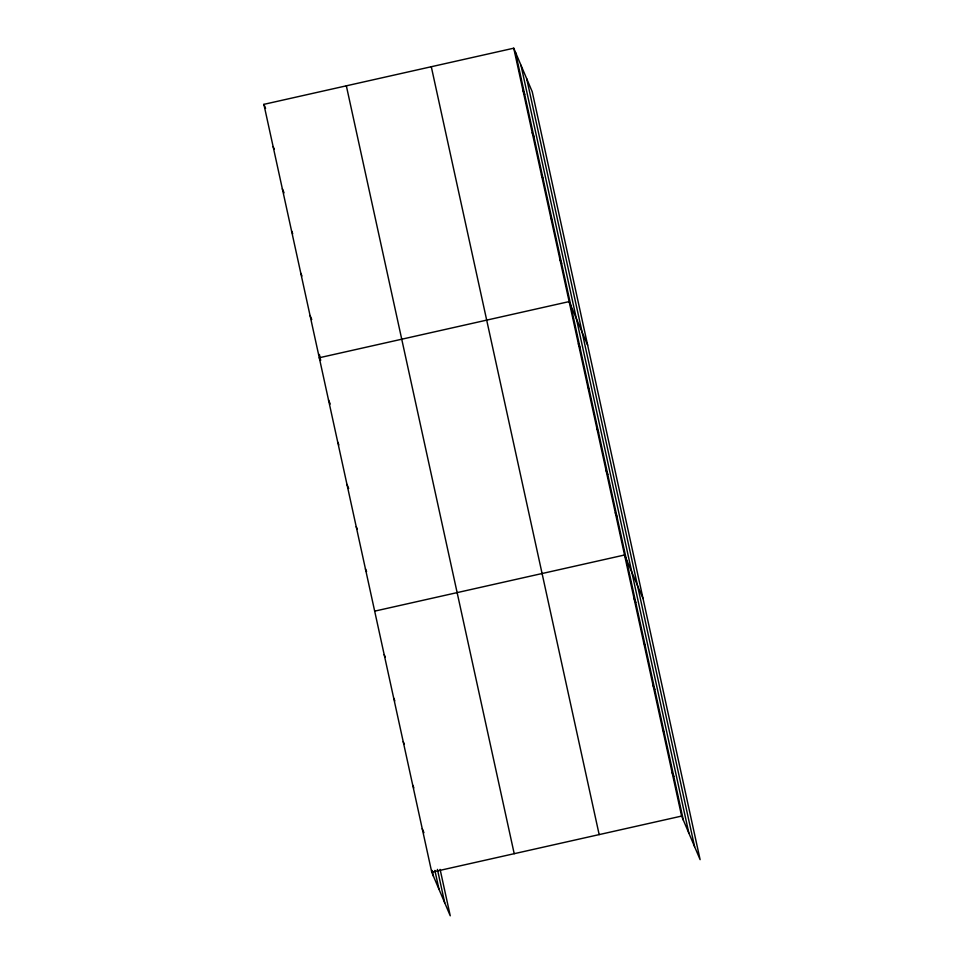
<?xml version="1.0" encoding="UTF-8"?>
<svg xmlns="http://www.w3.org/2000/svg" width="964" height="964" viewBox="0 0 964 964"><rect width="100%" height="100%" fill="white"/><g stroke="black" fill="none" stroke-linecap="round" stroke-linejoin="round"><path stroke-width="1.45" d="M440.102 869.383L450.248 915.8L431.752 872.215L263.883 104.353L513.752 48.2L532.249 91.785L700.117 859.647L681.62 816.074L513.752 48.2M374.683 611.14L624.539 554.999L643.036 598.572M431.752 872.215L681.62 816.074M522.982 90.435L524.693 94.448M532.212 132.671L533.923 136.683M541.443 174.894L543.154 178.918M550.685 217.129L552.384 221.154M559.915 259.364L561.614 263.389M587.642 345.172L569.146 301.599L319.277 357.752L320.422 360.428M578.376 343.835L580.087 347.847M587.606 386.058L589.317 390.083M596.849 428.293L598.548 432.318M606.079 470.528L607.778 474.541M615.309 512.764L617.02 516.776M634.059 598.511L635.758 602.524M643.566 642.024L645.278 646.037M653.086 685.537L654.785 689.549M662.593 729.049L664.304 733.062M672.113 772.562L673.812 776.574M263.883 104.353L265.582 108.366M273.113 146.588L274.258 149.263M282.344 188.823L284.055 192.836M291.586 231.047L292.719 233.734M300.816 273.282L301.949 275.957M310.047 315.517L311.758 319.53M328.507 399.976L330.218 404M337.749 442.211L338.882 444.898M346.98 484.446L348.679 488.471M356.21 526.681L357.343 529.357M365.44 568.917L366.585 571.592M384.19 654.652L385.323 657.34M393.698 698.165L394.842 700.852M403.217 741.678L404.35 744.365M412.725 785.19L413.869 787.877M422.244 828.703L423.943 832.727M526.706 78.723L694.574 846.597M520.994 65.275L688.862 833.137M515.451 52.225L683.331 820.087M431.294 66.733L599.162 834.595M346.341 85.82L514.21 853.694M437.415 869.383L444.705 902.75M434.872 870.444L439.006 889.29M319.397 354.487L320.663 360.307M432.185 870.444L433.463 876.24"/></g></svg>
